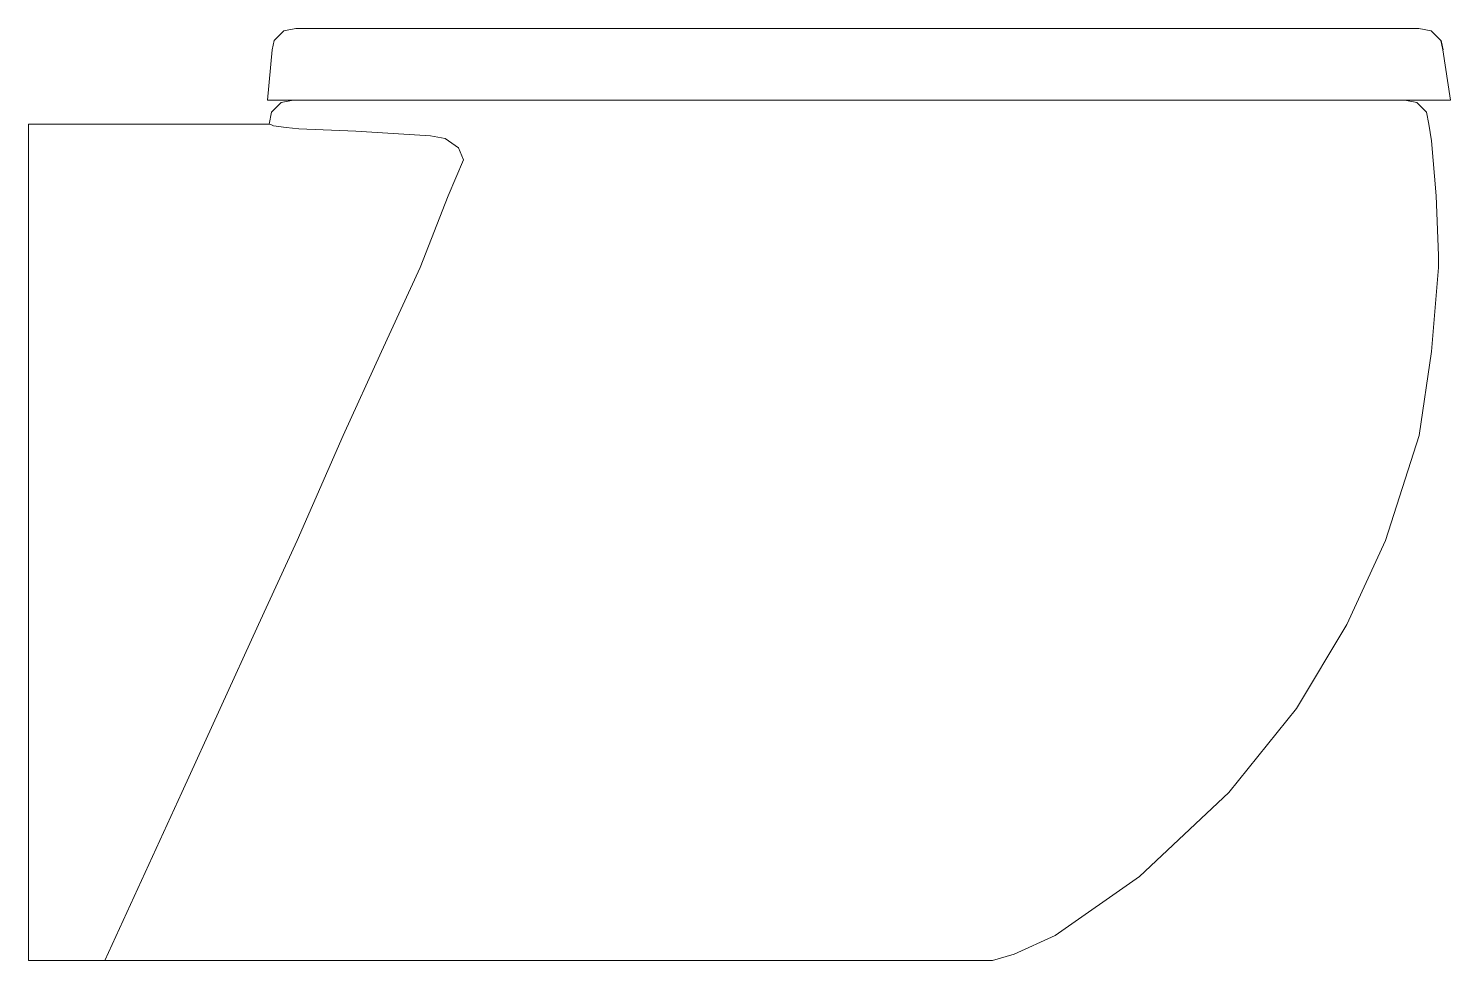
# Model space of a CAD drawing. Header units: millimetres. Extents: x 627 to 1221, y 4 to 393.
import ezdxf

# ---------------------------------------------------------------- set-up
doc = ezdxf.new("R2010")
doc.units = ezdxf.units.MM
doc.header["$MEASUREMENT"] = 0
doc.layers.add('VIL01002 1', color=255, linetype='Continuous')

msp = doc.modelspace()

# ---------------------------------------------------------------- linework, layer by layer
at = {"layer": 'VIL01002 1', "color": 255, "linetype": 'Continuous', "lineweight": 0}
for p, q in [((738.46, 392.81), (733.37, 391.81)), ((738.46, 392.81), (738.97, 392.81)), ((738.97, 392.81), (740.68, 392.81)), ((740.68, 392.81), (745.8, 392.81)), ((745.8, 392.81), (751.97, 392.81)), ((751.97, 392.81), (774.65, 392.81)), ((774.65, 392.81), (795.19, 392.81)), ((795.19, 392.81), (820.04, 392.81)), ((820.04, 392.81), (848.15, 392.81)), ((848.15, 392.81), (876.25, 392.81)), ((876.25, 392.81), (907.59, 392.81)), ((907.59, 392.81), (938.94, 392.81)), ((938.94, 392.81), (972.44, 392.81)), ((972.44, 392.81), (1003.98, 392.81)), ((1003.98, 392.81), (1033.48, 392.81)), ((1033.48, 392.81), (1062.98, 392.81)), ((1062.98, 392.81), (1089.44, 392.81)), ((1089.44, 392.81), (1115.89, 392.81)), ((1115.89, 392.81), (1139.29, 392.81)), ((1139.29, 392.81), (1158.61, 392.81)), ((1158.61, 392.81), (1176.93, 392.81)), ((1176.93, 392.81), (1189.13, 392.81)), ((1189.13, 392.81), (1199.31, 392.81)), ((1199.31, 392.81), (1205.41, 392.81)), ((1205.41, 392.81), (1207.45, 392.81)), ((1212.53, 391.81), (1207.45, 392.81)), ((729.3, 387.82), (728.49, 383.82)), ((733.37, 391.81), (729.3, 387.82)), ((1216.6, 387.82), (1212.53, 391.81)), ((728.49, 383.82), (726.56, 362.86)), ((1220.68, 362.86), (1217.42, 383.82)), ((727.57, 362.86), (726.56, 362.86)), ((729.37, 362.86), (727.57, 362.86)), ((735.4, 362.86), (729.37, 362.86)), ((737.34, 362.86), (732.3, 361.86)), ((741.73, 362.86), (735.4, 362.86)), ((765.16, 362.86), (741.73, 362.86)), ((787.36, 362.86), (765.16, 362.86)), ((812.07, 362.86), (787.36, 362.86)), ((842.65, 362.86), (812.07, 362.86)), ((871.73, 362.86), (842.65, 362.86)), ((904.9, 362.86), (871.73, 362.86)), ((938.66, 362.86), (904.9, 362.86)), ((972.61, 362.86), (938.66, 362.86)), ((1004.2, 362.86), (972.61, 362.86)), ((1035.7, 362.86), (1004.2, 362.86)), ((1067.49, 362.86), (1035.7, 362.86)), ((1095.58, 362.86), (1067.49, 362.86)), ((1122.75, 362.86), (1095.58, 362.86)), ((1146.59, 362.86), (1122.75, 362.86)), ((1168.13, 362.86), (1146.59, 362.86)), ((1186.95, 362.86), (1168.13, 362.86)), ((1201.56, 362.86), (1186.95, 362.86)), ((1211.41, 362.86), (1201.56, 362.86)), ((1206.63, 361.86), (1201.59, 362.86)), ((1218.36, 362.86), (1211.41, 362.86)), ((1220.68, 362.86), (1218.36, 362.86)), ((728.28, 357.87), (727.27, 352.88)), ((732.3, 361.86), (728.28, 357.87)), ((1210.65, 357.87), (1206.63, 361.86)), ((1211.66, 352.88), (1210.65, 357.87)), ((727.27, 352.88), (626.74, 352.88)), ((626.74, 352.68), (626.74, 352.88)), ((626.74, 352.08), (626.74, 352.68)), ((626.74, 351.48), (626.74, 352.08)), ((626.74, 350.88), (626.74, 351.48)), ((626.74, 349.88), (626.74, 350.88)), ((727.27, 352.88), (727.27, 352.88)), ((727.98, 352.68), (727.27, 352.88)), ((729.03, 352.08), (727.98, 352.68)), ((734.42, 351.48), (729.03, 352.08)), ((739.67, 350.88), (734.42, 351.48)), ((763.54, 349.88), (739.67, 350.88)), ((1212.67, 345.89), (1211.66, 352.88)), ((626.74, 347.89), (626.74, 349.88)), ((626.74, 346.89), (626.74, 347.89)), ((626.74, 342.9), (626.74, 346.89)), ((794.65, 347.89), (763.54, 349.88)), ((763.54, 349.88), (763.54, 349.88)), ((794.65, 347.89), (800.74, 346.89)), ((800.74, 346.89), (806.33, 342.9)), ((1214.68, 322.93), (1212.67, 345.89)), ((626.74, 337.9), (626.74, 342.9)), ((806.33, 342.9), (808.47, 337.9)), ((626.74, 322.93), (626.74, 337.9)), ((808.47, 337.9), (802.05, 322.93)), ((626.74, 292.98), (626.74, 322.93)), ((802.05, 322.93), (790.28, 292.98)), ((1215.69, 297.98), (1214.68, 322.93)), ((1215.69, 292.98), (1215.69, 297.98)), ((626.74, 222.81), (626.74, 292.98)), ((790.28, 292.98), (774.24, 257.9)), ((1212.67, 257.9), (1215.69, 292.98)), ((774.24, 257.9), (758.19, 222.81)), ((1207.63, 222.81), (1212.67, 257.9)), ((626.74, 178.95), (626.74, 222.81)), ((758.19, 222.81), (738.93, 178.95)), ((1193.53, 178.95), (1207.63, 222.81)), ((626.74, 143.86), (626.74, 178.95)), ((738.93, 178.95), (722.88, 143.86)), ((1177.42, 143.86), (1193.53, 178.95)), ((626.74, 108.77), (626.74, 143.86)), ((722.88, 143.86), (706.83, 108.77)), ((1156.27, 108.77), (1177.42, 143.86)), ((626.74, 73.68), (626.74, 108.77)), ((706.83, 108.77), (690.78, 73.68)), ((1128.08, 73.68), (1156.27, 108.77)), ((626.74, 38.59), (626.74, 73.68)), ((690.78, 73.68), (658.69, 3.5)), ((1090.81, 38.59), (1128.08, 73.68)), ((626.74, 14.03), (626.74, 38.59)), ((1055.57, 14.03), (1090.81, 38.59)), ((626.74, 6.13), (626.74, 14.03)), ((1038.45, 6.13), (1055.57, 14.03)), ((626.74, 3.5), (626.74, 6.13)), ((1029.38, 3.5), (1038.45, 6.13)), ((645.21, 3.5), (626.74, 3.5)), ((662.56, 3.5), (645.21, 3.5)), ((675.04, 3.5), (662.56, 3.5)), ((697.22, 3.5), (675.04, 3.5)), ((718.02, 3.5), (697.22, 3.5)), ((738.82, 3.5), (718.02, 3.5)), ((761, 3.5), (738.82, 3.5)), ((784, 3.5), (761, 3.5)), ((814.5, 3.5), (784, 3.5)), ((847.25, 3.5), (814.5, 3.5)), ((867.35, 3.5), (847.25, 3.5)), ((883.91, 3.5), (867.35, 3.5)), ((896.05, 3.5), (883.91, 3.5)), ((908.54, 3.5), (896.05, 3.5)), ((924.65, 3.5), (908.54, 3.5)), ((939.76, 3.5), (924.65, 3.5)), ((954.86, 3.5), (939.76, 3.5)), ((968.96, 3.5), (954.86, 3.5)), ((982.05, 3.5), (968.96, 3.5)), ((994.14, 3.5), (982.05, 3.5)), ((1004.21, 3.5), (994.14, 3.5)), ((1013.27, 3.5), (1004.21, 3.5)), ((1020.32, 3.5), (1013.27, 3.5)), ((1025.36, 3.5), (1020.32, 3.5)), ((1028.38, 3.5), (1025.36, 3.5)), ((1029.38, 3.5), (1028.38, 3.5))]:
    msp.add_line(p, q, dxfattribs=at)
at = {"layer": 'VIL01002 1'}
msp.add_lwpolyline([(1216.6, 387.82), (1217.42, 383.82)], dxfattribs=at)

doc.saveas('drawing.dxf')
